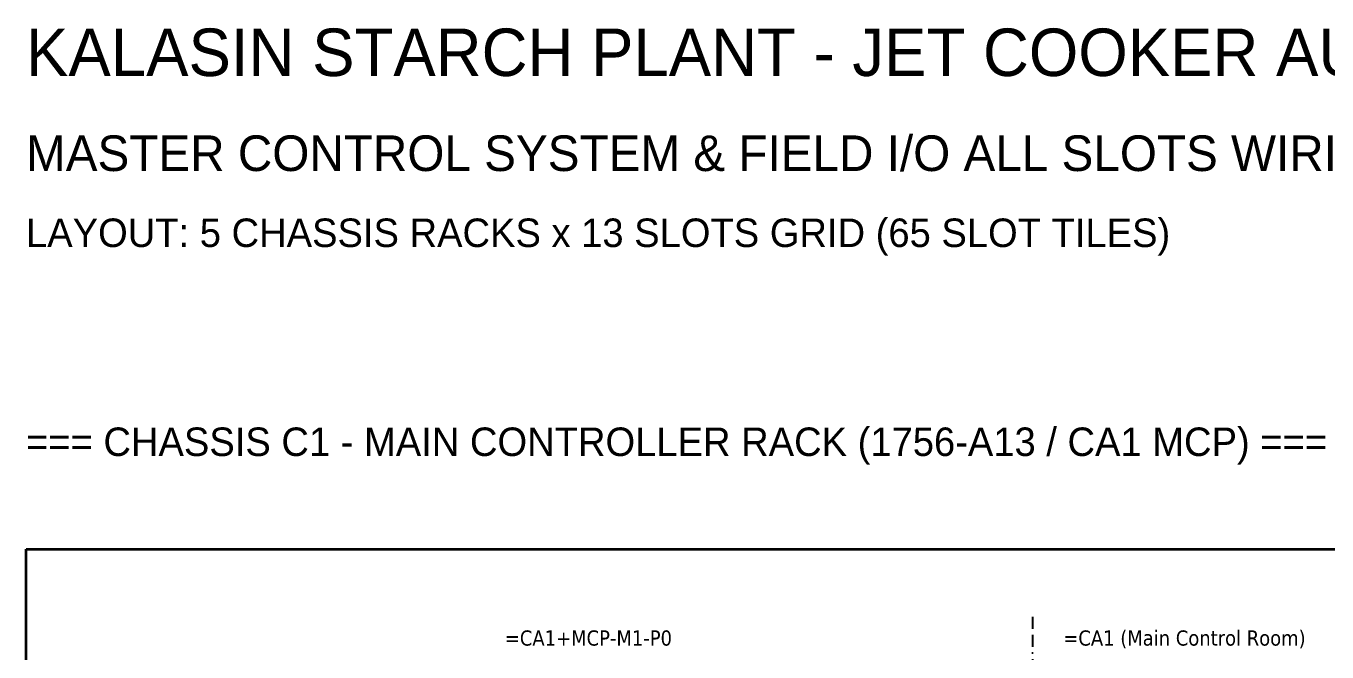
# Model space of a CAD drawing. Header units: metres. Extents: x 0 to 63893, y 0 to 18205.
# Drawn here: x 0 to 2738, y 16887 to 18205 of the extents above; entities that cross this region are included whole.
import ezdxf
from ezdxf.enums import TextEntityAlignment as Align

# ---------------------------------------------------------------- set-up
doc = ezdxf.new("R2010")
doc.units = ezdxf.units.M
doc.linetypes.add('BORDERX2', pattern=[88.9, 25.4, -12.7, 25.4, -12.7, 0, -12.7])
doc.layers.add('HELPPOINT', color=7, linetype='Continuous')
doc.layers.add('x01001-FrameArea', color=2, linetype='BORDERX2')
doc.styles.add('HTX11', font='O8111901')
doc.styles.add('Tahoma', font='txt')

# ---------------------------------------------------------------- blocks, each defined once
blk = doc.blocks.new('BLK_C1S0')
at = {"layer": 'HELPPOINT', "color": 4, "lineweight": 35}
for p, q in [((0, 0), (0, 2704.2)), ((0, 2704.2), (3893.3, 2704.2)), ((0, 0), (0, 2704.2)), ((0, 2704.2), (3893.3, 2704.2))]:
    blk.add_line(p, q, dxfattribs=at)
at = {"layer": 'x01001-FrameArea'}
blk.add_line((2118.2, 2561.5), (2118.2, 475), dxfattribs=at)
at = {"color": 2, "style": 'Tahoma'}
for s, p in [('=CA1+MCP-M1-P0', (1183.4, 2516.8)), ('=CA1 (Main Control Room)', (2437.7, 2516.8))]:
    blk.add_text(s, height=32, dxfattribs=at).set_placement(p, align=Align.MIDDLE_CENTER)
at = {"style": 'HTX11'}
for tag, p in [('A', (3517.8, 79.8)), ('B', (3811.6, 14.9))]:
    blk.add_attdef(tag, text='', height=14.8, dxfattribs=at).set_placement(p, align=Align.MIDDLE_CENTER)

msp = doc.modelspace()

# ---------------------------------------------------------------- block references
msp.add_blockref('BLK_C1S0', (0, 14400))

# ---------------------------------------------------------------- texts
at = {"color": 2}
msp.add_text('KALASIN STARCH PLANT - JET COOKER AUTOMATION SYSTEM (Ref: x2608003)', height=100, dxfattribs=at).set_placement((0, 18100))
at = {"color": 3}
msp.add_text('MASTER CONTROL SYSTEM & FIELD I/O ALL SLOTS WIRING DIAGRAM (CHASSIS C1 - C5)', height=75, dxfattribs=at).set_placement((0, 17900))
at = {"color": 7}
msp.add_text('LAYOUT: 5 CHASSIS RACKS x 13 SLOTS GRID (65 SLOT TILES)', height=60, dxfattribs=at).set_placement((0, 17740))
at = {"color": 1}
msp.add_text('=== CHASSIS C1 - MAIN CONTROLLER RACK (1756-A13 / CA1 MCP) ===', height=60, dxfattribs=at).set_placement((0, 17300))

doc.saveas('drawing.dxf')
